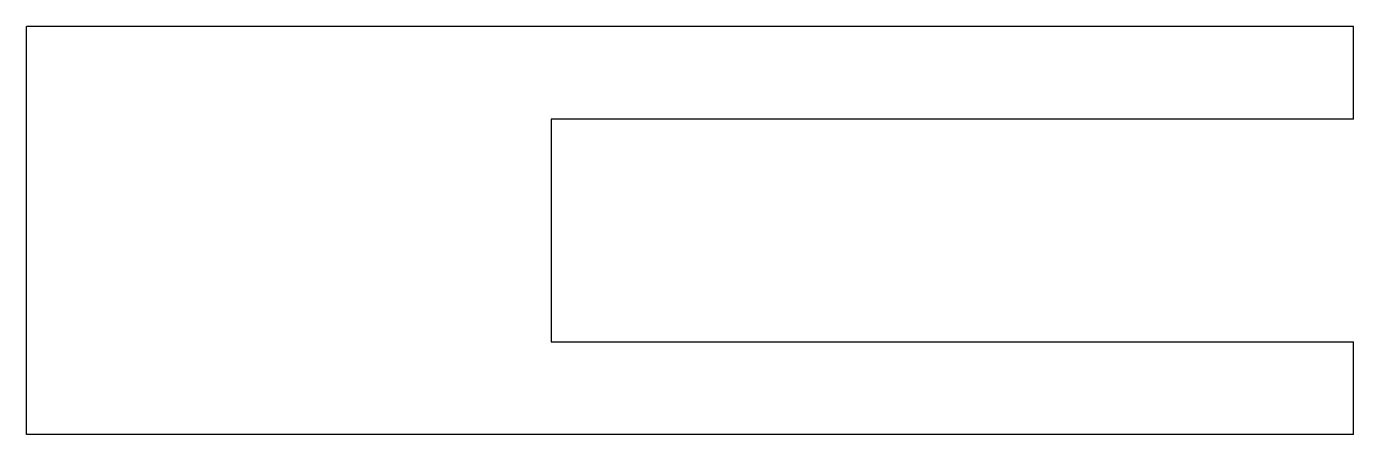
# Model space of a CAD drawing. Header units: metres. Extents: x -48.3 to 23.3, y -22 to 0.
import ezdxf

# ---------------------------------------------------------------- set-up
doc = ezdxf.new("R2010")
doc.units = ezdxf.units.M

msp = doc.modelspace()

# ---------------------------------------------------------------- linework, layer by layer
for points in [[(23.3, 0), (21.868, 0), (20.436, 0), (19.004, 0), (17.572, 0), (16.14, 0), (14.708, 0), (13.276, 0), (11.844, 0), (10.412, 0), (8.98, 0), (7.548, 0), (6.116, 0), (4.684, 0), (3.252, 0), (1.82, 0), (0.388, 0), (-1.044, 0), (-2.476, 0), (-3.908, 0), (-5.34, 0), (-6.772, 0), (-8.204, 0), (-9.636, 0), (-11.068, 0), (-12.5, 0), (-13.932, 0), (-15.364, 0), (-16.796, 0), (-18.228, 0), (-19.66, 0), (-21.092, 0), (-22.524, 0), (-23.956, 0), (-25.388, 0), (-26.82, 0), (-28.252, 0), (-29.684, 0), (-31.116, 0), (-32.548, 0), (-33.98, 0), (-35.412, 0), (-36.844, 0), (-38.276, 0), (-39.708, 0), (-41.14, 0), (-42.572, 0), (-44.004, 0), (-45.436, 0), (-46.868, 0), (-48.3, 0)], [(-48.3, -22), (-48.3, -21.56), (-48.3, -21.12), (-48.3, -20.68), (-48.3, -20.24), (-48.3, -19.8), (-48.3, -19.36), (-48.3, -18.92), (-48.3, -18.48), (-48.3, -18.04), (-48.3, -17.6), (-48.3, -17.16), (-48.3, -16.72), (-48.3, -16.28), (-48.3, -15.84), (-48.3, -15.4), (-48.3, -14.96), (-48.3, -14.52), (-48.3, -14.08), (-48.3, -13.64), (-48.3, -13.2), (-48.3, -12.76), (-48.3, -12.32), (-48.3, -11.88), (-48.3, -11.44), (-48.3, -11), (-48.3, -10.56), (-48.3, -10.12), (-48.3, -9.68), (-48.3, -9.24), (-48.3, -8.8), (-48.3, -8.36), (-48.3, -7.92), (-48.3, -7.48), (-48.3, -7.04), (-48.3, -6.6), (-48.3, -6.16), (-48.3, -5.72), (-48.3, -5.28), (-48.3, -4.84), (-48.3, -4.4), (-48.3, -3.96), (-48.3, -3.52), (-48.3, -3.08), (-48.3, -2.64), (-48.3, -2.2), (-48.3, -1.76), (-48.3, -1.32), (-48.3, -0.88), (-48.3, -0.44), (-48.3, 0)], [(23.3, -5), (23.3, -4.9), (23.3, -4.8), (23.3, -4.7), (23.3, -4.6), (23.3, -4.5), (23.3, -4.4), (23.3, -4.3), (23.3, -4.2), (23.3, -4.1), (23.3, -4), (23.3, -3.9), (23.3, -3.8), (23.3, -3.7), (23.3, -3.6), (23.3, -3.5), (23.3, -3.4), (23.3, -3.3), (23.3, -3.2), (23.3, -3.1), (23.3, -3), (23.3, -2.9), (23.3, -2.8), (23.3, -2.7), (23.3, -2.6), (23.3, -2.5), (23.3, -2.4), (23.3, -2.3), (23.3, -2.2), (23.3, -2.1), (23.3, -2), (23.3, -1.9), (23.3, -1.8), (23.3, -1.7), (23.3, -1.6), (23.3, -1.5), (23.3, -1.4), (23.3, -1.3), (23.3, -1.2), (23.3, -1.1), (23.3, -1), (23.3, -0.9), (23.3, -0.8), (23.3, -0.7), (23.3, -0.6), (23.3, -0.5), (23.3, -0.4), (23.3, -0.3), (23.3, -0.2), (23.3, -0.1), (23.3, 0)], [(23.3, -5), (22.434, -5), (21.568, -5), (20.702, -5), (19.836, -5), (18.97, -5), (18.104, -5), (17.238, -5), (16.372, -5), (15.506, -5), (14.64, -5), (13.774, -5), (12.908, -5), (12.042, -5), (11.176, -5), (10.31, -5), (9.444, -5), (8.578, -5), (7.712, -5), (6.846, -5), (5.98, -5), (5.114, -5), (4.248, -5), (3.382, -5), (2.516, -5), (1.65, -5), (0.784, -5), (-0.082, -5), (-0.948, -5), (-1.814, -5), (-2.68, -5), (-3.546, -5), (-4.412, -5), (-5.278, -5), (-6.144, -5), (-7.01, -5), (-7.876, -5), (-8.742, -5), (-9.608, -5), (-10.474, -5), (-11.34, -5), (-12.206, -5), (-13.072, -5), (-13.938, -5), (-14.804, -5), (-15.67, -5), (-16.536, -5), (-17.402, -5), (-18.268, -5), (-19.134, -5), (-20, -5)], [(-20, -5), (-20, -5.24), (-20, -5.48), (-20, -5.72), (-20, -5.96), (-20, -6.2), (-20, -6.44), (-20, -6.68), (-20, -6.92), (-20, -7.16), (-20, -7.4), (-20, -7.64), (-20, -7.88), (-20, -8.12), (-20, -8.36), (-20, -8.6), (-20, -8.84), (-20, -9.08), (-20, -9.32), (-20, -9.56), (-20, -9.8), (-20, -10.04), (-20, -10.28), (-20, -10.52), (-20, -10.76), (-20, -11), (-20, -11.24), (-20, -11.48), (-20, -11.72), (-20, -11.96), (-20, -12.2), (-20, -12.44), (-20, -12.68), (-20, -12.92), (-20, -13.16), (-20, -13.4), (-20, -13.64), (-20, -13.88), (-20, -14.12), (-20, -14.36), (-20, -14.6), (-20, -14.84), (-20, -15.08), (-20, -15.32), (-20, -15.56), (-20, -15.8), (-20, -16.04), (-20, -16.28), (-20, -16.52), (-20, -16.76), (-20, -17)], [(-20, -17), (-19.134, -17), (-18.268, -17), (-17.402, -17), (-16.536, -17), (-15.67, -17), (-14.804, -17), (-13.938, -17), (-13.072, -17), (-12.206, -17), (-11.34, -17), (-10.474, -17), (-9.608, -17), (-8.742, -17), (-7.876, -17), (-7.01, -17), (-6.144, -17), (-5.278, -17), (-4.412, -17), (-3.546, -17), (-2.68, -17), (-1.814, -17), (-0.948, -17), (-0.082, -17), (0.784, -17), (1.65, -17), (2.516, -17), (3.382, -17), (4.248, -17), (5.114, -17), (5.98, -17), (6.846, -17), (7.712, -17), (8.578, -17), (9.444, -17), (10.31, -17), (11.176, -17), (12.042, -17), (12.908, -17), (13.774, -17), (14.64, -17), (15.506, -17), (16.372, -17), (17.238, -17), (18.104, -17), (18.97, -17), (19.836, -17), (20.702, -17), (21.568, -17), (22.434, -17), (23.3, -17)], [(23.3, -22), (23.3, -21.9), (23.3, -21.8), (23.3, -21.7), (23.3, -21.6), (23.3, -21.5), (23.3, -21.4), (23.3, -21.3), (23.3, -21.2), (23.3, -21.1), (23.3, -21), (23.3, -20.9), (23.3, -20.8), (23.3, -20.7), (23.3, -20.6), (23.3, -20.5), (23.3, -20.4), (23.3, -20.3), (23.3, -20.2), (23.3, -20.1), (23.3, -20), (23.3, -19.9), (23.3, -19.8), (23.3, -19.7), (23.3, -19.6), (23.3, -19.5), (23.3, -19.4), (23.3, -19.3), (23.3, -19.2), (23.3, -19.1), (23.3, -19), (23.3, -18.9), (23.3, -18.8), (23.3, -18.7), (23.3, -18.6), (23.3, -18.5), (23.3, -18.4), (23.3, -18.3), (23.3, -18.2), (23.3, -18.1), (23.3, -18), (23.3, -17.9), (23.3, -17.8), (23.3, -17.7), (23.3, -17.6), (23.3, -17.5), (23.3, -17.4), (23.3, -17.3), (23.3, -17.2), (23.3, -17.1), (23.3, -17)], [(23.3, -22), (21.868, -22), (20.436, -22), (19.004, -22), (17.572, -22), (16.14, -22), (14.708, -22), (13.276, -22), (11.844, -22), (10.412, -22), (8.98, -22), (7.548, -22), (6.116, -22), (4.684, -22), (3.252, -22), (1.82, -22), (0.388, -22), (-1.044, -22), (-2.476, -22), (-3.908, -22), (-5.34, -22), (-6.772, -22), (-8.204, -22), (-9.636, -22), (-11.068, -22), (-12.5, -22), (-13.932, -22), (-15.364, -22), (-16.796, -22), (-18.228, -22), (-19.66, -22), (-21.092, -22), (-22.524, -22), (-23.956, -22), (-25.388, -22), (-26.82, -22), (-28.252, -22), (-29.684, -22), (-31.116, -22), (-32.548, -22), (-33.98, -22), (-35.412, -22), (-36.844, -22), (-38.276, -22), (-39.708, -22), (-41.14, -22), (-42.572, -22), (-44.004, -22), (-45.436, -22), (-46.868, -22), (-48.3, -22)]]:
    msp.add_lwpolyline(points)

doc.saveas('drawing.dxf')
